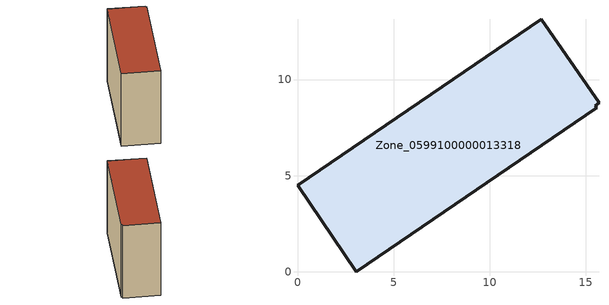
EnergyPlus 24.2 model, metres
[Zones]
Zone_0599100000013318
 floor ground (C_G): 15.48,8.64 15.55,8.52 3.06,0 0,4.51 12.67,13.14 15.68,8.78 z0
 wall outside (C_F): 15.68,8.78 12.67,13.14 0,4.51 3.06,0 15.55,8.52 15.48,8.64 15.68,8.78 z0:12.28
 roof outside (C_R): 15.55,8.52 15.48,8.64 15.68,8.78 12.67,13.14 0,4.51 3.06,0 z12.28
[BUILDING]
Pand.0599100000013318: North Axis=0; Terrain=City; Loads Convergence Tolerance Value=0.04; Temperature Convergence Tolerance Value=0.4; Solar Distribution=FullExterior; Maximum Number of Warmup Days=25; Minimum Number of Warmup Days=1
[Site:Location]
Rotterdam.The.Hague.AP_ZH_NLD Design_Conditions: Latitude=51.96; Longitude=4.45; Time Zone=1; Elevation=-4.5
[SITE:GROUNDTEMPERATURE:BUILDINGSURFACE]
18, 18, 18, 18, 18, 18, 18, 18, 18, 18, 18, 18
[MATERIAL] Thermal Absorptance=0.9; Solar Absorptance=0.7; Visible Absorptance=0.7
Name | Roughness | Thickness | Conductivity | Density | Specific Heat
G.TI.1946 | MediumSmooth | 0.15 | 1 | 540 | 1210
F.TI.1946 | Rough | 0.3 | 0.857143 | 1920 | 840
R.TI.1946 | MediumRough | 0.2 | 0.1 | 1500 | 1000
[CONSTRUCTION]
C_G: G.TI.1946
C_F: F.TI.1946
C_R: R.TI.1946
[ZONE]
Zone_0599100000013318: Type=1; Multiplier=1; Ceiling Height=Autocalculate; Volume=Autocalculate; Floor Area=autocalculate; Part of Total Floor Area=Yes
[ZONEINFILTRATION:DESIGNFLOWRATE]
Infil_Zone_0599100000013318: Zone or ZoneList or Space or SpaceList=Zone_0599100000013318; Schedule=AlwaysOn; Design Flow Rate Calculation Method=Flow/Area; Flow Rate per Floor Area=0.003; Constant Term Coefficient=1; Temperature Term Coefficient=0; Velocity Term Coefficient=0; Velocity Squared Term Coefficient=0
[HVACTEMPLATE:ZONE:IDEALLOADSAIRSYSTEM]
Zone_0599100000013318: Maximum Heating Supply Air Temperature=50; Minimum Cooling Supply Air Temperature=13; Maximum Heating Supply Air Humidity Ratio=0.0156; Minimum Cooling Supply Air Humidity Ratio=0.0077; Heating Limit=NoLimit; Cooling Limit=NoLimit; Dehumidification Control Type=ConstantSensibleHeatRatio; Cooling Sensible Heat Ratio=0.7; Dehumidification Setpoint=60; Humidification Control Type=None; Humidification Setpoint=30; Outdoor Air Method=None; Outdoor Air Flow Rate per Person=0.00944; Outdoor Air Flow Rate per Zone Floor Area=0; Outdoor Air Flow Rate per Zone=0; Demand Controlled Ventilation Type=None; Outdoor Air Economizer Type=NoEconomizer; Heat Recovery Type=None; Sensible Heat Recovery Effectiveness=0.7; Latent Heat Recovery Effectiveness=0.65
[ZONECONTROL:THERMOSTAT]
ThermostatControl_Zone_0599100000013318: Zone or ZoneList=Zone_0599100000013318; Control Type Schedule=DualSetpointControlType; Control 1=Thermostat_Zone_0599100000013318; Temperature Difference Between Cutout And Setpoint=0
[THERMOSTATSETPOINT:DUALSETPOINT]
Thermostat_Zone_0599100000013318: Heating Setpoint Temperature Schedule=HeatingSetpoint_Zone_0599100000013318; Cooling Setpoint Temperature Schedule=CoolingSetpoint_Zone_0599100000013318
[SCHEDULE:COMPACT]
HeatingSetpoint_Zone_0599100000013318: Through: 12/31, For: AllDays, Until: 24:00, 21
CoolingSetpoint_Zone_0599100000013318: Through: 12/31, For: AllDays, Until: 24:00, 24
DualSetpointControlType: Through: 12/31, For: AllDays, Until: 24:00, 4
AlwaysOn: Through: 12/31, For: AllDays, Until: 24:00, 1
